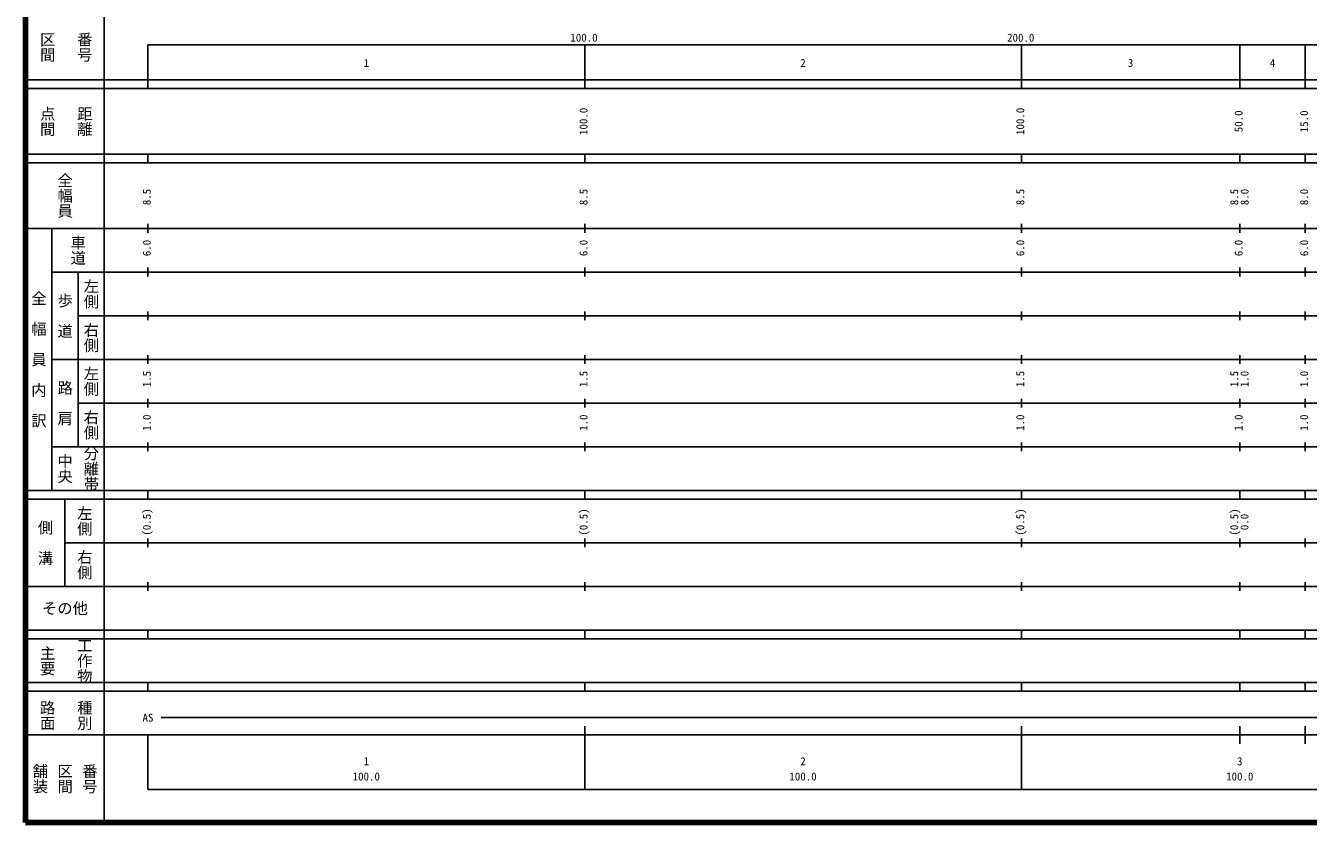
# Model space of a CAD drawing. Units: millimetres on the paper, enlarged 1000 times. Extents: x 40000 to 680000, y 20000 to 380000.
# Drawn here: x 40000 to 333704, y 20000 to 202409 of the extents above; entities that cross this region are included whole.
import ezdxf
from ezdxf.enums import TextEntityAlignment as Align

# ---------------------------------------------------------------- set-up
doc = ezdxf.new("R2010")
doc.units = ezdxf.units.MM
doc.header["$LTSCALE"] = 1000
doc.layers.add('M-TTL', color=2, linetype='Continuous', lineweight=140)
doc.layers.add('M-TTL-BAND', color=7, linetype='Continuous', lineweight=25)
doc.styles.add('@ＭＳ ゴシック', font='')
doc.styles.add('ＭＳ ゴシック', font='')
doc.styles.get('@ＭＳ ゴシック').set_extended_font_data('@MS Gothic')
doc.styles.get('ＭＳ ゴシック').set_extended_font_data('MS Gothic')

msp = doc.modelspace()

# ---------------------------------------------------------------- linework, layer by layer
at = {"layer": 'M-TTL'}
for p, q in [((40000, 380000), (40000, 20000)), ((40000, 20000), (680000, 20000))]:
    msp.add_line(p, q, dxfattribs=at)
at = {"layer": 'M-TTL-BAND'}
for p, q in [((58000, 370000), (58000, 20000)), ((68000, 198000), (579000, 198000)), ((68000, 198000), (68000, 188000)), ((168000, 188000), (168000, 198000)), ((268000, 188000), (268000, 198000)), ((318000, 188000), (318000, 198000)), ((333000, 188000), (333000, 198000)), ((40000, 190000), (579000, 190000)), ((40000, 188000), (579000, 188000)), ((40000, 173000), (579000, 173000)), ((40000, 171000), (579000, 171000)), ((68000, 171000), (68000, 173000)), ((168000, 171000), (168000, 173000)), ((268000, 171000), (268000, 173000)), ((318000, 171000), (318000, 173000)), ((333000, 171000), (333000, 173000)), ((40000, 156000), (579000, 156000)), ((46000, 96000), (46000, 156000)), ((68000, 155000), (68000, 157000)), ((168000, 155000), (168000, 157000)), ((268000, 155000), (268000, 157000)), ((318000, 155000), (318000, 157000)), ((333000, 155000), (333000, 157000)), ((68000, 145000), (68000, 147000)), ((168000, 145000), (168000, 147000)), ((268000, 145000), (268000, 147000)), ((318000, 145000), (318000, 147000)), ((333000, 145000), (333000, 147000)), ((46000, 146000), (579000, 146000)), ((52000, 146000), (52000, 106000)), ((52000, 136000), (579000, 136000)), ((68000, 135000), (68000, 137000)), ((168000, 135000), (168000, 137000)), ((268000, 135000), (268000, 137000)), ((318000, 135000), (318000, 137000)), ((333000, 135000), (333000, 137000)), ((68000, 125000), (68000, 127000)), ((168000, 125000), (168000, 127000)), ((268000, 125000), (268000, 127000)), ((318000, 125000), (318000, 127000)), ((333000, 125000), (333000, 127000)), ((46000, 126000), (579000, 126000)), ((52000, 116000), (579000, 116000)), ((68000, 115000), (68000, 117000)), ((168000, 115000), (168000, 117000)), ((268000, 115000), (268000, 117000)), ((318000, 115000), (318000, 117000)), ((333000, 115000), (333000, 117000)), ((46000, 106000), (579000, 106000)), ((68000, 105000), (68000, 107000)), ((168000, 105000), (168000, 107000)), ((268000, 105000), (268000, 107000)), ((318000, 105000), (318000, 107000)), ((333000, 105000), (333000, 107000)), ((40000, 96000), (579000, 96000)), ((40000, 94000), (579000, 94000)), ((49000, 94000), (49000, 74000)), ((68000, 94000), (68000, 96000)), ((168000, 94000), (168000, 96000)), ((268000, 94000), (268000, 96000)), ((318000, 94000), (318000, 96000)), ((333000, 94000), (333000, 96000)), ((49000, 84000), (579000, 84000)), ((68000, 83000), (68000, 85000)), ((168000, 83000), (168000, 85000)), ((268000, 83000), (268000, 85000)), ((318000, 83000), (318000, 85000)), ((333000, 83000), (333000, 85000)), ((40000, 74000), (579000, 74000)), ((68000, 73000), (68000, 75000)), ((168000, 73000), (168000, 75000)), ((268000, 73000), (268000, 75000)), ((318000, 73000), (318000, 75000)), ((333000, 73000), (333000, 75000)), ((40000, 64000), (579000, 64000)), ((40000, 62000), (579000, 62000)), ((68000, 62000), (68000, 64000)), ((168000, 62000), (168000, 64000)), ((268000, 62000), (268000, 64000)), ((318000, 62000), (318000, 64000)), ((333000, 62000), (333000, 64000)), ((40000, 52000), (579000, 52000)), ((40000, 50000), (579000, 50000)), ((68000, 50000), (68000, 52000)), ((168000, 50000), (168000, 52000)), ((268000, 50000), (268000, 52000)), ((318000, 50000), (318000, 52000)), ((333000, 50000), (333000, 52000)), ((71000, 44000), (565000, 44000)), ((168000, 27500), (168000, 42000)), ((268000, 27500), (268000, 42000)), ((318000, 38000), (318000, 42000)), ((333000, 38000), (333000, 42000)), ((40000, 40000), (579000, 40000)), ((68000, 40000), (68000, 27500)), ((68000, 27500), (579000, 27500))]:
    msp.add_line(p, q, dxfattribs=at)

# ---------------------------------------------------------------- texts
at = {"layer": 'M-TTL-BAND', "style": '@ＭＳ ゴシック'}
for s, p in [('区間', (45000, 197500)), ('番号', (53500, 197500)), ('点間', (45000, 180500)), ('距離', (53500, 180500)), ('全幅員', (49000, 163500)), ('車道', (52000, 151000)), ('左側', (55000, 141000)), ('全\u3000幅\u3000員\u3000内\u3000訳', (43000, 126000)), ('歩\u3000道', (49000, 136000)), ('右側', (55000, 131000)), ('左側', (55000, 121000)), ('路\u3000肩', (49000, 116000)), ('右側', (55000, 111000)), ('分離帯', (55000, 101000)), ('中央', (49000, 101000)), ('左側', (53500, 89000)), ('側\u3000溝', (44500, 84000)), ('右側', (53500, 79000)), ('工作物', (53500, 57000)), ('主要', (45000, 57000)), ('路面', (45000, 44500)), ('種別', (53500, 44500)), ('舗装', (43333, 30000)), ('区間', (49000, 30000)), ('番号', (54667, 30000))]:
    msp.add_text(s, height=2566, rotation=270, dxfattribs=at).set_placement(p, align=Align.MIDDLE_CENTER)
at = {"layer": 'M-TTL-BAND', "style": 'ＭＳ ゴシック'}
for s, p in [('100.0', (167844, 198195)), ('200.0', (267844, 198195)), ('1', (118000, 192405)), ('2', (218000, 192405)), ('3', (293000, 192405)), ('4', (325500, 192405)), ('AS', (68000, 42500)), ('1', (118000, 32523)), ('2', (218000, 32523)), ('3', (318000, 32523)), ('100.0', (118000, 29033)), ('100.0', (218000, 29033)), ('100.0', (318000, 29033))]:
    msp.add_text(s, height=1833, dxfattribs=at).set_placement(p, align=Align.BOTTOM_CENTER)
for s, p in [('100.0', (169198, 180500)), ('100.0', (269198, 180500)), ('50.0', (319198, 180500)), ('15.0', (334198, 180500)), ('8.5', (69198, 163174)), ('8.5', (169198, 163174)), ('8.5', (269198, 163174)), ('8.5', (318198, 163174)), ('8.0', (320568, 163174)), ('8.0', (334198, 163174)), ('6.0', (69198, 151500)), ('6.0', (169198, 151500)), ('6.0', (269198, 151500)), ('6.0', (319198, 151500)), ('6.0', (334198, 151500)), ('1.5', (69198, 121500)), ('1.5', (169198, 121500)), ('1.5', (269198, 121500)), ('1.5', (318198, 121500)), ('1.0', (320568, 121500)), ('1.0', (334198, 121500)), ('1.0', (69198, 111500)), ('1.0', (169198, 111500)), ('1.0', (269198, 111500)), ('1.0', (319198, 111500)), ('1.0', (334198, 111500)), ('(0.5)', (69198, 88764)), ('(0.5)', (169198, 88764)), ('(0.5)', (269198, 88764)), ('(0.5)', (318198, 88764)), ('0.0', (320539, 88764))]:
    msp.add_text(s, height=1833, rotation=90, dxfattribs=at).set_placement(p, align=Align.BOTTOM_CENTER)
msp.add_text('その他', height=2566, dxfattribs=at).set_placement((49000, 69000), align=Align.MIDDLE_CENTER)

doc.saveas('drawing.dxf')
